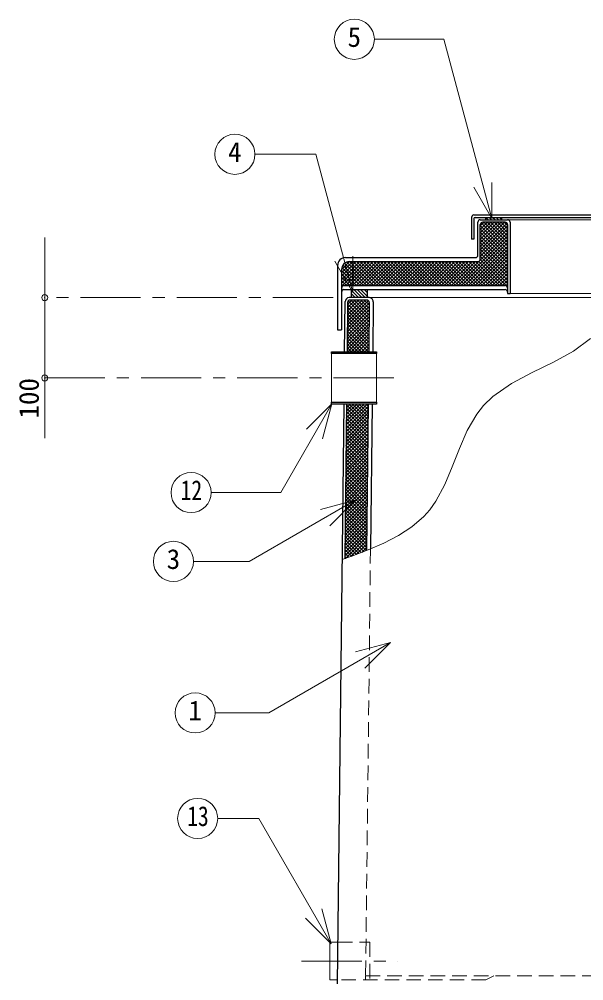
# Model space of a CAD drawing. Units: millimetres at full size, sheet at 1:15; details may follow other scales. Extents: x -3127 to 2948, y -2102 to 2112.
# Drawn here: x -921 to -217, y -1078 to 119 of the extents above; entities that cross this region are included whole.
import ezdxf
from ezdxf.enums import TextEntityAlignment as Align

# ---------------------------------------------------------------- set-up
doc = ezdxf.new("R2010")
doc.units = ezdxf.units.MM
doc.header["$LTSCALE"] = 15
doc.header["$PDMODE"] = 32
doc.header["$PDSIZE"] = 7.5
doc.linetypes.add('CHAIN1', pattern=[8, 5, -1, 1, -1])
doc.linetypes.add('DASHED1', pattern=[1.8, 1.2, -0.6])
doc.layers.add('0-0_ﾚｲﾔ1', color=7, linetype='Continuous', lineweight=18)
doc.styles.add('ＭＳ ゴシック', font='')
doc.styles.get('ＭＳ ゴシック').set_extended_font_data('MS Gothic')

msp = doc.modelspace()

# ---------------------------------------------------------------- linework, layer by layer
at = {"layer": '0-0_ﾚｲﾔ1'}
for p, q in [((-391.63, 94.36), (-478.17, 94.36)), ((-331.79, -129), (-391.63, 94.36)), ((-551.12, -48.9), (-627.07, -48.9)), ((-505, -221), (-551.12, -48.9)), ((-331.79, -129), (-354.29, -90.03)), ((-331.79, -129), (-331.79, -84)), ((-505, -221), (-505, -176)), ((-505, -221), (-527.5, -182.03)), ((-531.63, -297.25), (-531.63, -357.75)), ((-475.63, -297.25), (-475.63, -357.75)), ((-531.17, -359.71), (-594.99, -470.27)), ((-531.17, -359.71), (-562.99, -391.53)), ((-531.17, -359.71), (-542.81, -403.18)), ((-594.99, -470.27), (-681.65, -470.27)), ((-501.97, -479.78), (-545.44, -491.43)), ((-501.97, -479.78), (-533.79, -511.6)), ((-458.23, -657.17), (-609.93, -744.75)), ((-458.23, -657.17), (-501.7, -668.81)), ((-458.23, -657.17), (-490.05, -688.99)), ((-609.93, -744.75), (-676.61, -744.75)), ((-532.22, -1032.31), (-543.87, -988.84)), ((-532.22, -1032.31), (-564.04, -1000.49)), ((-533.83, -1030.5), (-533.83, -1077.5)), ((-533.83, -1030.5), (-523.57, -1030.5)), ((-533.83, -1077.5), (-524.1, -1077.5))]:
    msp.add_line(p, q, dxfattribs=at)
at = {"layer": '0-0_ﾚｲﾔ1', "color": 5, "lineweight": 25}
for p, q in [((-357.08, -127.5), (-357.08, -154.5)), ((-354.08, -124.5), (-180.18, -124.5)), ((-354.08, -129), (-354.08, -154.5)), ((-352.58, -127.5), (-179.97, -127.5)), ((-346.08, -130.5), (-312.08, -130.5)), ((-339.08, -130.5), (-339.08, -127.5)), ((-319.08, -130.5), (-319.08, -127.5)), ((-349.08, -174.5), (-349.08, -133.5)), ((-346.08, -179.5), (-346.08, -136.5)), ((-315.08, -133.5), (-343.08, -133.5)), ((-312.08, -136.5), (-312.08, -222.5)), ((-309.08, -133.5), (-309.08, -222.5)), ((-354.08, -154.5), (-357.08, -154.5)), ((-514.08, -177.5), (-352.08, -177.5)), ((-509.08, -182.5), (-349.08, -182.5)), ((-519.08, -192.5), (-519.08, -267.5)), ((-516.08, -212.5), (-315.08, -212.5)), ((-516.08, -217.5), (-315.08, -217.5)), ((-484.56, -227.5), (-509.56, -227.5)), ((-507.27, -217.5), (-507.27, -227.5)), ((-487.27, -217.5), (-487.27, -227.5)), ((-312.08, -222.5), (-309.08, -222.5)), ((-515.27, -295), (-514.56, -232.44)), ((-511.57, -233.46), (-512.27, -295)), ((-487.57, -230.5), (-508.57, -230.5)), ((-484.57, -233.53), (-485.26, -295)), ((-479.56, -232.55), (-480.26, -295)), ((-524.15, -1082.5), (-516, -360)), ((-513, -360), (-515.17, -552.79)), ((-486, -360), (-488.06, -542.55)), ((-481, -360), (-483.03, -540.48))]:
    msp.add_line(p, q, dxfattribs=at)
at = {"layer": '0-0_ﾚｲﾔ1', "color": 4, "lineweight": 9}
for p, q in [((-339.08, -127.61), (-336.2, -130.5)), ((-334.95, -127.5), (-331.95, -130.5)), ((-330.71, -127.5), (-327.71, -130.5)), ((-326.47, -127.5), (-323.47, -130.5)), ((-322.22, -127.5), (-319.22, -130.5)), ((-179.76, -130.5), (-312.08, -130.5)), ((-346.08, -163.65), (-315.93, -133.5)), ((-346.08, -159.4), (-320.17, -133.5)), ((-346.08, -155.16), (-324.41, -133.5)), ((-346.08, -150.92), (-328.66, -133.5)), ((-346.08, -146.67), (-332.9, -133.5)), ((-346.08, -142.43), (-337.14, -133.5)), ((-346.08, -138.19), (-341.38, -133.5)), ((-346.08, -167.89), (-312.77, -134.58)), ((-346.08, -137.58), (-312.08, -171.58)), ((-346.08, -172.13), (-312.08, -138.13)), ((-346.08, -141.82), (-312.08, -175.82)), ((-346.08, -176.37), (-312.08, -142.37)), ((-345.12, -134.3), (-312.08, -167.34)), ((-341.68, -133.5), (-312.08, -163.1)), ((-337.44, -133.5), (-312.08, -158.85)), ((-333.2, -133.5), (-312.08, -154.61)), ((-328.95, -133.5), (-312.08, -150.37)), ((-324.71, -133.5), (-312.08, -146.13)), ((-320.47, -133.5), (-312.08, -141.88)), ((-316.22, -133.5), (-312.08, -137.64)), ((-889.08, -152.5), (-889.08, -402.5)), ((-373.72, -212.5), (-312.08, -150.86)), ((-369.47, -212.5), (-312.08, -155.1)), ((-346.51, -181.05), (-312.08, -146.62)), ((-346.08, -146.07), (-312.08, -180.07)), ((-346.08, -150.31), (-312.08, -184.31)), ((-346.08, -154.55), (-312.08, -188.55)), ((-365.23, -212.5), (-312.08, -159.34)), ((-360.99, -212.5), (-312.08, -163.59)), ((-346.08, -158.8), (-312.08, -192.8)), ((-346.08, -163.04), (-312.08, -197.04)), ((-346.08, -167.28), (-312.08, -201.28)), ((-356.75, -212.5), (-312.08, -167.83)), ((-352.5, -212.5), (-312.08, -172.07)), ((-348.26, -212.5), (-312.08, -176.31)), ((-346.08, -171.52), (-312.08, -205.52)), ((-346.08, -175.77), (-312.08, -209.77)), ((-519.08, -213.61), (-487.97, -182.5)), ((-519.08, -209.37), (-492.21, -182.5)), ((-519.08, -205.12), (-496.45, -182.5)), ((-519.08, -200.88), (-500.69, -182.5)), ((-519.08, -196.64), (-504.94, -182.5)), ((-519.08, -192.39), (-509.18, -182.5)), ((-518.71, -189.81), (-496.03, -212.5)), ((-517.37, -186.91), (-491.78, -212.5)), ((-515.34, -184.7), (-487.54, -212.5)), ((-513.72, -212.5), (-483.72, -182.5)), ((-512.64, -183.15), (-483.3, -212.5)), ((-509.48, -212.5), (-479.48, -182.5)), ((-509.06, -182.5), (-479.06, -212.5)), ((-505.24, -212.5), (-475.24, -182.5)), ((-504.81, -182.5), (-474.81, -212.5)), ((-500.99, -212.5), (-470.99, -182.5)), ((-500.57, -182.5), (-470.57, -212.5)), ((-496.75, -212.5), (-466.75, -182.5)), ((-496.33, -182.5), (-466.33, -212.5)), ((-492.51, -212.5), (-462.51, -182.5)), ((-492.08, -182.5), (-462.08, -212.5)), ((-488.27, -212.5), (-458.27, -182.5)), ((-487.84, -182.5), (-457.84, -212.5)), ((-484.02, -212.5), (-454.02, -182.5)), ((-483.6, -182.5), (-453.6, -212.5)), ((-479.78, -212.5), (-449.78, -182.5)), ((-479.36, -182.5), (-449.36, -212.5)), ((-475.54, -212.5), (-445.54, -182.5)), ((-475.11, -182.5), (-445.11, -212.5)), ((-471.3, -212.5), (-441.3, -182.5)), ((-470.87, -182.5), (-440.87, -212.5)), ((-467.05, -212.5), (-437.05, -182.5)), ((-466.63, -182.5), (-436.63, -212.5)), ((-462.81, -212.5), (-432.81, -182.5)), ((-462.39, -182.5), (-432.39, -212.5)), ((-458.57, -212.5), (-428.57, -182.5)), ((-458.14, -182.5), (-428.14, -212.5)), ((-454.33, -212.5), (-424.33, -182.5)), ((-453.9, -182.5), (-423.9, -212.5)), ((-450.08, -212.5), (-420.08, -182.5)), ((-449.66, -182.5), (-419.66, -212.5)), ((-445.84, -212.5), (-415.84, -182.5)), ((-445.42, -182.5), (-415.42, -212.5)), ((-441.6, -212.5), (-411.6, -182.5)), ((-441.17, -182.5), (-411.17, -212.5)), ((-437.36, -212.5), (-407.36, -182.5)), ((-436.93, -182.5), (-406.93, -212.5)), ((-433.11, -212.5), (-403.11, -182.5)), ((-432.69, -182.5), (-402.69, -212.5)), ((-428.87, -212.5), (-398.87, -182.5)), ((-428.44, -182.5), (-398.44, -212.5)), ((-424.63, -212.5), (-394.63, -182.5)), ((-424.2, -182.5), (-394.2, -212.5)), ((-420.38, -212.5), (-390.38, -182.5)), ((-419.96, -182.5), (-389.96, -212.5)), ((-416.14, -212.5), (-386.14, -182.5)), ((-415.72, -182.5), (-385.72, -212.5)), ((-411.9, -212.5), (-381.9, -182.5)), ((-411.47, -182.5), (-381.47, -212.5)), ((-407.66, -212.5), (-377.66, -182.5)), ((-407.23, -182.5), (-377.23, -212.5)), ((-403.41, -212.5), (-373.41, -182.5)), ((-402.99, -182.5), (-372.99, -212.5)), ((-399.17, -212.5), (-369.17, -182.5)), ((-398.75, -182.5), (-368.75, -212.5)), ((-394.93, -212.5), (-364.93, -182.5)), ((-394.5, -182.5), (-364.5, -212.5)), ((-390.69, -212.5), (-360.69, -182.5)), ((-390.26, -182.5), (-360.26, -212.5)), ((-386.44, -212.5), (-356.44, -182.5)), ((-386.02, -182.5), (-356.02, -212.5)), ((-382.2, -212.5), (-352.2, -182.5)), ((-381.78, -182.5), (-351.78, -212.5)), ((-377.96, -212.5), (-347.52, -182.06)), ((-377.53, -182.5), (-347.53, -212.5)), ((-373.29, -182.5), (-343.29, -212.5)), ((-369.05, -182.5), (-339.05, -212.5)), ((-364.81, -182.5), (-334.81, -212.5)), ((-360.56, -182.5), (-330.56, -212.5)), ((-356.32, -182.5), (-326.32, -212.5)), ((-352.08, -182.5), (-322.08, -212.5)), ((-348.03, -182.3), (-317.83, -212.5)), ((-346.12, -179.97), (-312.08, -214.01)), ((-344.02, -212.5), (-312.08, -180.56)), ((-339.77, -212.5), (-312.08, -184.8)), ((-335.53, -212.5), (-312.08, -189.04)), ((-519.08, -193.68), (-500.27, -212.5)), ((-519.08, -197.93), (-504.51, -212.5)), ((-519.08, -202.17), (-508.75, -212.5)), ((-331.29, -212.5), (-312.08, -193.28)), ((-327.05, -212.5), (-312.08, -197.53)), ((-322.8, -212.5), (-312.08, -201.77)), ((-519.08, -206.41), (-513, -212.5)), ((-519.08, -210.66), (-517.07, -212.66)), ((-519.08, -214.9), (-519.03, -214.95)), ((-318.56, -212.5), (-312.08, -206.01)), ((-314.4, -212.57), (-312.08, -210.26)), ((-312.21, -214.63), (-312.08, -214.5)), ((-507.27, -218.22), (-498, -227.5)), ((-507.27, -222.47), (-502.24, -227.5)), ((-507.27, -226.71), (-506.48, -227.5)), ((-503.75, -217.5), (-493.75, -227.5)), ((-499.51, -217.5), (-489.51, -227.5)), ((-495.27, -217.5), (-487.27, -225.5)), ((-491.03, -217.5), (-487.27, -221.25)), ((-484.56, -227.5), (-181.87, -227.5)), ((-309.08, -222.5), (-180.83, -222.5)), ((-511.94, -265.86), (-484.63, -238.55)), ((-511.89, -261.57), (-484.58, -234.26)), ((-511.84, -257.28), (-485.7, -231.15)), ((-511.79, -252.99), (-489.3, -230.5)), ((-511.74, -248.7), (-493.54, -230.5)), ((-511.69, -244.41), (-497.78, -230.5)), ((-511.65, -240.12), (-502.02, -230.5)), ((-511.64, -239.31), (-484.94, -266.01)), ((-511.6, -235.83), (-506.27, -230.5)), ((-511.59, -235.12), (-484.89, -261.82)), ((-510.88, -231.58), (-484.84, -257.62)), ((-507.72, -230.5), (-484.79, -253.43)), ((-503.48, -230.5), (-484.75, -249.23)), ((-499.24, -230.5), (-484.7, -245.03)), ((-495, -230.5), (-484.65, -240.84)), ((-490.75, -230.5), (-484.61, -236.64)), ((-486.16, -230.85), (-484.92, -232.08)), ((-512.08, -278.74), (-484.77, -251.43)), ((-512.03, -274.45), (-484.72, -247.14)), ((-511.98, -270.15), (-484.68, -242.84)), ((-511.73, -247.7), (-485.03, -274.4)), ((-511.68, -243.51), (-484.98, -270.21)), ((-512.18, -287.32), (-484.87, -260.01)), ((-512.13, -283.03), (-484.82, -255.72)), ((-511.87, -260.29), (-485.17, -286.99)), ((-511.83, -256.09), (-485.13, -282.79)), ((-511.78, -251.9), (-485.08, -278.6)), ((-512.23, -291.61), (-484.92, -264.3)), ((-512.02, -272.87), (-489.89, -295)), ((-511.97, -268.68), (-485.65, -295)), ((-511.92, -264.48), (-485.22, -291.18)), ((-511.37, -295), (-484.97, -268.59)), ((-507.13, -295), (-485.01, -272.88)), ((-512.16, -285.46), (-502.62, -295)), ((-512.11, -281.26), (-498.38, -295)), ((-512.06, -277.07), (-494.14, -295)), ((-502.88, -295), (-485.06, -277.17)), ((-498.64, -295), (-485.11, -281.46)), ((-494.4, -295), (-485.16, -285.76)), ((-512.25, -293.85), (-511.11, -295)), ((-512.2, -289.65), (-506.86, -295)), ((-490.16, -295), (-485.21, -290.05)), ((-485.91, -295), (-485.26, -294.34)), ((-513.39, -394.6), (-486.08, -367.29)), ((-513.34, -390.3), (-486.03, -362.99)), ((-513.29, -386.01), (-487.27, -360)), ((-513.24, -381.72), (-491.52, -360)), ((-513.2, -377.43), (-495.76, -360)), ((-513.15, -373.14), (-500, -360)), ((-513.1, -368.85), (-504.25, -360)), ((-513.1, -369.36), (-486.4, -396.07)), ((-513.06, -365.17), (-486.36, -391.87)), ((-513.05, -364.56), (-508.49, -360)), ((-513.01, -360.97), (-486.31, -387.67)), ((-513, -360.27), (-512.73, -360)), ((-509.75, -360), (-486.26, -383.48)), ((-505.5, -360), (-486.21, -379.28)), ((-501.26, -360), (-486.17, -375.09)), ((-497.02, -360), (-486.12, -370.89)), ((-492.78, -360), (-486.07, -366.7)), ((-488.53, -360), (-486.03, -362.5)), ((-513.53, -407.47), (-486.22, -380.16)), ((-513.49, -403.18), (-486.18, -375.87)), ((-513.44, -398.89), (-486.13, -371.58)), ((-513.25, -381.95), (-486.55, -408.65)), ((-513.2, -377.76), (-486.5, -404.46)), ((-513.15, -373.56), (-486.45, -400.26)), ((-513.68, -420.34), (-486.37, -393.03)), ((-513.63, -416.05), (-486.32, -388.74)), ((-513.58, -411.76), (-486.27, -384.45)), ((-513.39, -394.54), (-486.69, -421.24)), ((-513.34, -390.34), (-486.64, -417.04)), ((-513.29, -386.15), (-486.59, -412.85)), ((-513.83, -433.21), (-486.52, -405.9)), ((-513.78, -428.92), (-486.47, -401.61)), ((-513.73, -424.63), (-486.42, -397.32)), ((-513.53, -407.12), (-486.83, -433.82)), ((-513.48, -402.93), (-486.78, -429.63)), ((-513.44, -398.73), (-486.74, -425.43)), ((-513.97, -446.09), (-486.66, -418.78)), ((-513.92, -441.8), (-486.61, -414.49)), ((-513.87, -437.51), (-486.56, -410.2)), ((-513.63, -415.51), (-486.92, -442.21)), ((-513.58, -411.32), (-486.88, -438.02)), ((-514.07, -454.67), (-486.76, -427.36)), ((-514.02, -450.38), (-486.71, -423.07)), ((-513.77, -428.1), (-487.07, -454.8)), ((-513.72, -423.9), (-487.02, -450.6)), ((-513.67, -419.71), (-486.97, -446.41)), ((-514.21, -467.54), (-486.9, -440.23)), ((-514.16, -463.25), (-486.85, -435.94)), ((-514.12, -458.96), (-486.81, -431.65)), ((-513.91, -440.68), (-487.21, -467.39)), ((-513.86, -436.49), (-487.16, -463.19)), ((-513.81, -432.29), (-487.11, -458.99)), ((-514.36, -480.42), (-487.05, -453.11)), ((-514.31, -476.13), (-487, -448.82)), ((-514.26, -471.83), (-486.95, -444.52)), ((-514.05, -453.27), (-487.35, -479.97)), ((-514, -449.08), (-487.3, -475.78)), ((-513.96, -444.88), (-487.26, -471.58)), ((-514.5, -493.29), (-487.19, -465.98)), ((-514.45, -489), (-487.14, -461.69)), ((-514.41, -484.71), (-487.1, -457.4)), ((-514.19, -465.86), (-487.49, -492.56)), ((-514.15, -461.66), (-487.45, -488.36)), ((-514.1, -457.47), (-487.4, -484.17)), ((-514.65, -506.16), (-487.34, -478.85)), ((-514.6, -501.87), (-487.29, -474.56)), ((-514.55, -497.58), (-487.24, -470.27)), ((-514.34, -478.44), (-487.63, -505.14)), ((-514.29, -474.25), (-487.59, -500.95)), ((-514.24, -470.05), (-487.54, -496.75)), ((-514.75, -514.75), (-487.44, -487.44)), ((-514.7, -510.45), (-487.39, -483.14)), ((-514.48, -491.03), (-487.78, -517.73)), ((-514.43, -486.83), (-487.73, -513.53)), ((-514.38, -482.64), (-487.68, -509.34)), ((-514.89, -527.62), (-487.58, -500.31)), ((-514.84, -523.33), (-487.53, -496.02)), ((-514.79, -519.04), (-487.48, -491.73)), ((-514.57, -499.42), (-487.87, -526.12)), ((-514.52, -495.22), (-487.82, -521.92)), ((-515.04, -540.49), (-487.73, -513.18)), ((-514.99, -536.2), (-487.68, -508.89)), ((-514.94, -531.91), (-487.63, -504.6)), ((-514.71, -512), (-488.01, -538.71)), ((-514.67, -507.81), (-487.97, -534.51)), ((-514.62, -503.61), (-487.92, -530.31)), ((-515.13, -549.07), (-487.82, -521.76)), ((-515.08, -544.78), (-487.77, -517.47)), ((-514.86, -524.59), (-494.45, -544.99)), ((-514.81, -520.4), (-491.38, -543.82)), ((-514.76, -516.2), (-488.32, -542.65)), ((-514.27, -552.46), (-487.87, -526.05)), ((-515, -537.18), (-503.66, -548.52)), ((-514.95, -532.98), (-500.59, -547.34)), ((-514.9, -528.79), (-497.52, -546.17)), ((-507.57, -550), (-487.92, -530.35)), ((-500.73, -547.4), (-487.97, -534.64)), ((-493.85, -544.77), (-488.02, -538.93)), ((-515.14, -549.76), (-512.94, -551.97)), ((-515.09, -545.57), (-509.83, -550.83)), ((-515.05, -541.37), (-506.73, -549.69))]:
    msp.add_line(p, q, dxfattribs=at)
at = {"layer": '0-0_ﾚｲﾔ1', "color": 4, "linetype": 'CHAIN1', "lineweight": 9}
for p, q in [((-529.58, -227.5), (-889.08, -227.5)), ((-889.08, -327.5), (-440.63, -327.5)), ((-568.83, -1054), (-448.83, -1054))]:
    msp.add_line(p, q, dxfattribs=at)
at = {"layer": '0-0_ﾚｲﾔ1', "linetype": 'DASHED1'}
for p, q in [((-483.03, -540.48), (-489.04, -1072.5)), ((-489.04, -1072.5), (310.88, -1072.5))]:
    msp.add_line(p, q, dxfattribs=at)
at = {"layer": '0-0_ﾚｲﾔ1', "color": 4, "linetype": 'DASHED1', "lineweight": 9}
for p, q in [((-523.57, -1030.5), (-483.83, -1030.5)), ((-483.83, -1030.5), (-483.83, -1077.5)), ((-339.13, -1077.5), (-524.1, -1077.5)), ((-489.04, -1072.5), (-489.09, -1077.5)), ((-329.07, -1072.5), (-339.13, -1077.5))]:
    msp.add_line(p, q, dxfattribs=at)
at = {"layer": '0-0_ﾚｲﾔ1', "color": 5, "lineweight": 25}
msp.add_lwpolyline([(-524.08, -187.5), (-524.08, -267.5), (-519.08, -267.5)], dxfattribs=at)
at = {"layer": '0-0_ﾚｲﾔ1'}
for points in [[(-208.73, -278.24), (-230.04, -294.03), (-254.91, -307.67), (-281.3, -320.66), (-307.18, -334.52), (-330.51, -350.78), (-342.08, -361.9), (-350.5, -372.57), (-362.46, -393.08), (-372.24, -415.31), (-381.15, -438.13), (-390.44, -460.44), (-401.4, -481.11), (-409.03, -491.92), (-416.52, -500.32), (-431.32, -513.07), (-448.14, -523.96), (-466.54, -533.4), (-486.07, -541.79), (-506.31, -549.53), (-518.19, -553.89)], [(-501.97, -479.78), (-634.09, -556.06), (-703.66, -556.06)], [(-532.22, -1032.31), (-622.29, -876.3), (-673.46, -876.3)]]:
    msp.add_lwpolyline(points, dxfattribs=at)
at = {"layer": '0-0_ﾚｲﾔ1', "color": 5, "lineweight": 25}
for points in [[(-531.63, -295), (-475.63, -295), (-475.63, -297.25), (-531.63, -297.25)], [(-531.63, -357.75), (-475.63, -357.75), (-475.63, -360), (-531.63, -360)]]:
    msp.add_lwpolyline(points, close=True, dxfattribs=at)
at = {"layer": '0-0_ﾚｲﾔ1'}
for centre in [(-503.17, 94.36), (-652.07, -48.9), (-706.65, -470.27), (-728.66, -556.06), (-701.61, -744.75), (-698.46, -876.3)]:
    msp.add_circle(centre, 25, dxfattribs=at)
at = {"layer": '0-0_ﾚｲﾔ1', "color": 5, "lineweight": 25}
for centre, radius, start, end in [((-354.08, -127.5), 3, 90, 180), ((-352.58, -129), 1.5, 90, 180), ((-346.08, -133.5), 3, 90, 180), ((-312.08, -133.5), 3, 0, 90), ((-343.08, -136.5), 3, 90, 180), ((-315.08, -136.5), 3, 0, 90), ((-514.08, -187.5), 10, 90, 180), ((-352.08, -174.5), 3, 270, 0), ((-349.08, -179.5), 3, 270, 0), ((-509.08, -192.5), 10, 90, 180), ((-516.08, -215.5), 3, 90, 180), ((-315.08, -215.5), 3, 0, 90), ((-516.08, -220.5), 3, 90, 180), ((-509.56, -232.5), 5, 90, 179.35347), ((-484.56, -232.5), 5, 359.35347, 90), ((-315.08, -220.5), 3, 0, 90), ((-508.57, -233.5), 3, 90, 179.35347), ((-487.57, -233.5), 3, 359.35347, 90)]:
    msp.add_arc(centre, radius, start, end, dxfattribs=at)
at = {"layer": '0-0_ﾚｲﾔ1', "color": 1}
for p in [(-889.08, -227.5), (-889.08, -327.5)]:
    msp.add_point(p, dxfattribs=at)

# ---------------------------------------------------------------- texts
at = {"layer": '0-0_ﾚｲﾔ1', "style": 'ＭＳ ゴシック'}
for s, p in [('5', (-511.61, 77.48)), ('4', (-660.51, -65.77)), ('3', (-737.1, -572.93)), ('1', (-710.05, -761.63))]:
    msp.add_text(s, height=24.74, dxfattribs=at).set_placement(p, align=Align.BOTTOM_LEFT)
msp.add_text('100', height=24.74, rotation=90, dxfattribs=at).set_placement((-889.08, -378.12), align=Align.BOTTOM_LEFT)
at = {"layer": '0-0_ﾚｲﾔ1', "style": 'ＭＳ ゴシック', "width": 0.8}
for s, p in [('12', (-719.78, -487.14)), ('13', (-711.58, -893.18))]:
    msp.add_text(s, height=24.74, dxfattribs=at).set_placement(p, align=Align.BOTTOM_LEFT)

doc.saveas('drawing.dxf')
